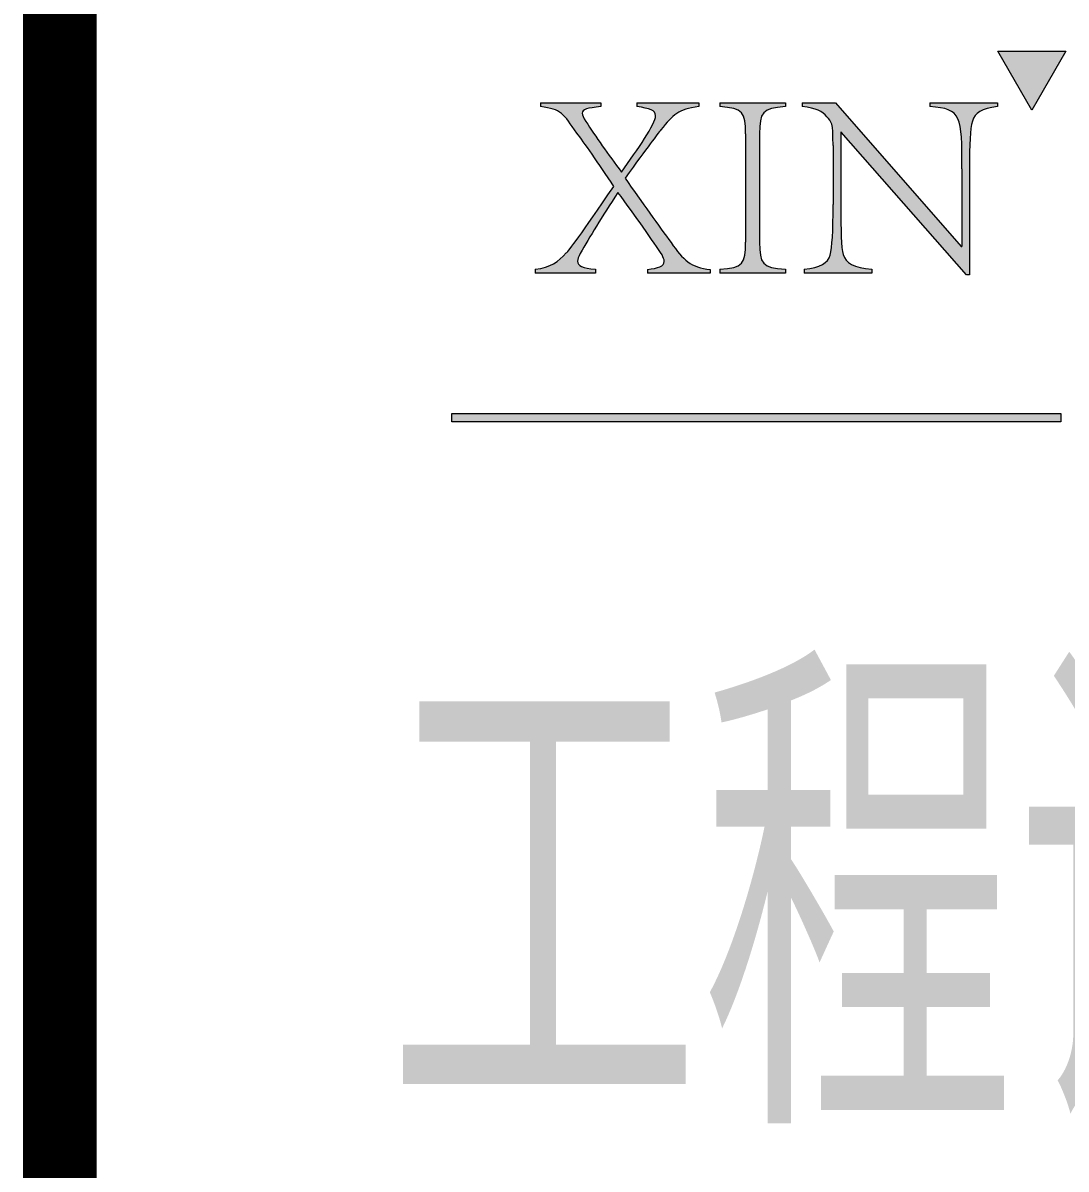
# Model space of a CAD drawing. Header units: inches. Extents: x -3272461 to -2504170, y 403793 to 1071042.
# Drawn here: x -2657881 to -2655844, y 616677 to 618915 of the extents above; entities that cross this region are included whole.
import ezdxf

# ---------------------------------------------------------------- set-up
doc = ezdxf.new("R2010")
doc.units = ezdxf.units.IN
doc.header["$LTSCALE"] = 1000
doc.header["$MEASUREMENT"] = 0
doc.layers.get('0').update_dxf_attribs({"lineweight": 18})
doc.layers.add('0-TK', color=4, linetype='Continuous', lineweight=18)
doc.layers.add('图层 1', color=7, linetype='Continuous', lineweight=18)
doc.styles.add('-黑体', font='', dxfattribs={"width": 0.7})
doc.styles.get('-黑体').set_extended_font_data('微软雅黑')

msp = doc.modelspace()

# ---------------------------------------------------------------- hatches: boundary and pattern name
for points in [[(-2655844.8, 618859.7), (-2655911.1, 618744.6), (-2655977.5, 618859.7)], [(-2657043.1, 618152.3), (-2655854.5, 618152.3), (-2655854.5, 618136.3), (-2657043.1, 618136.3)]]:
    msp.add_hatch(color=256).paths.add_polyline_path(points, flags=0)
h = msp.add_hatch(color=256)
edge = h.paths.add_edge_path(flags=0)
edge.add_spline(control_points=[(-2656355.3, 618426.7), (-2656355.3, 618426.7), (-2656355.3, 618434.1), (-2656355.3, 618434.1)], knot_values=[0, 0, 0, 0, 7.441406, 7.441406, 7.441406, 7.441406], weights=[1, 1, 1, 1], degree=3, periodic=0)
edge.add_spline(control_points=[(-2656355.3, 618434.1), (-2656324, 618436.2), (-2656309.1, 618446.9), (-2656304.9, 618461.7)], knot_values=[0, 0, 0, 0, 61.348864, 61.348864, 61.348864, 61.348864], weights=[1, 1, 1, 1], degree=3, periodic=0)
edge.add_spline(control_points=[(-2656304.9, 618461.7), (-2656300.7, 618477.7), (-2656299.1, 618506.9), (-2656299.1, 618560.5)], knot_values=[0, 0, 0, 0, 99.116821, 99.116821, 99.116821, 99.116821], weights=[1, 1, 1, 1], degree=3, periodic=0)
edge.add_spline(control_points=[(-2656299.1, 618560.5), (-2656299.1, 618560.5), (-2656299.1, 618675.7), (-2656299.1, 618675.7)], knot_values=[0, 0, 0, 0, 115.212606, 115.212606, 115.212606, 115.212606], weights=[1, 1, 1, 1], degree=3, periodic=0)
edge.add_spline(control_points=[(-2656299.1, 618675.7), (-2656299.1, 618722.9), (-2656301.7, 618720.3), (-2656311.3, 618732)], knot_values=[0, 0, 0, 0, 59.527943, 59.527943, 59.527943, 59.527943], weights=[1, 1, 1, 1], degree=3, periodic=0)
edge.add_spline(control_points=[(-2656311.3, 618732), (-2656320.3, 618742.6), (-2656331.4, 618748.4), (-2656359.6, 618751.6)], knot_values=[0, 0, 0, 0, 53.556612, 53.556612, 53.556612, 53.556612], weights=[1, 1, 1, 1], degree=3, periodic=0)
edge.add_spline(control_points=[(-2656359.6, 618751.6), (-2656359.6, 618751.6), (-2656359.6, 618759), (-2656359.6, 618759)], knot_values=[0, 0, 0, 0, 7.441406, 7.441406, 7.441406, 7.441406], weights=[1, 1, 1, 1], degree=3, periodic=0)
edge.add_spline(control_points=[(-2656359.6, 618759), (-2656359.6, 618759), (-2656294.3, 618759), (-2656294.3, 618759)], knot_values=[0, 0, 0, 0, 65.293172, 65.293172, 65.293172, 65.293172], weights=[1, 1, 1, 1], degree=3, periodic=0)
edge.add_spline(control_points=[(-2656294.3, 618759), (-2656294.3, 618759), (-2656049, 618478.7), (-2656049, 618478.7)], knot_values=[0, 0, 0, 0, 372.463837, 372.463837, 372.463837, 372.463837], weights=[1, 1, 1, 1], degree=3, periodic=0)
edge.add_spline(control_points=[(-2656049, 618478.7), (-2656049, 618478.7), (-2656047.4, 618478.7), (-2656047.4, 618478.7)], knot_values=[0, 0, 0, 0, 1.601969, 1.601969, 1.601969, 1.601969], weights=[1, 1, 1, 1], degree=3, periodic=0)
edge.add_spline(control_points=[(-2656047.4, 618478.7), (-2656047.4, 618478.7), (-2656047.4, 618630), (-2656047.4, 618630)], knot_values=[0, 0, 0, 0, 151.308594, 151.308594, 151.308594, 151.308594], weights=[1, 1, 1, 1], degree=3, periodic=0)
edge.add_spline(control_points=[(-2656047.4, 618630), (-2656047.4, 618733.5), (-2656047.9, 618747.4), (-2656110.1, 618751.6)], knot_values=[0, 0, 0, 0, 161.678425, 161.678425, 161.678425, 161.678425], weights=[1, 1, 1, 1], degree=3, periodic=0)
edge.add_spline(control_points=[(-2656110.1, 618751.6), (-2656110.1, 618751.6), (-2656110.1, 618759), (-2656110.1, 618759)], knot_values=[0, 0, 0, 0, 7.441406, 7.441406, 7.441406, 7.441406], weights=[1, 1, 1, 1], degree=3, periodic=0)
edge.add_spline(control_points=[(-2656110.1, 618759), (-2656110.1, 618759), (-2655978.4, 618759), (-2655978.4, 618759)], knot_values=[0, 0, 0, 0, 131.645711, 131.645711, 131.645711, 131.645711], weights=[1, 1, 1, 1], degree=3, periodic=0)
edge.add_spline(control_points=[(-2655978.4, 618759), (-2655978.4, 618759), (-2655978.4, 618751.6), (-2655978.4, 618751.6)], knot_values=[0, 0, 0, 0, 7.441406, 7.441406, 7.441406, 7.441406], weights=[1, 1, 1, 1], degree=3, periodic=0)
edge.add_spline(control_points=[(-2655978.4, 618751.6), (-2656009.2, 618748.9), (-2656022.5, 618738.9), (-2656027.2, 618723.5)], knot_values=[0, 0, 0, 0, 60.154633, 60.154633, 60.154633, 60.154633], weights=[1, 1, 1, 1], degree=3, periodic=0)
edge.add_spline(control_points=[(-2656027.2, 618723.5), (-2656032, 618707), (-2656032.6, 618679.9), (-2656032.6, 618630)], knot_values=[0, 0, 0, 0, 93.804687, 93.804687, 93.804687, 93.804687], weights=[1, 1, 1, 1], degree=3, periodic=0)
edge.add_spline(control_points=[(-2656032.6, 618630), (-2656032.6, 618630), (-2656032.6, 618423), (-2656032.6, 618423)], knot_values=[0, 0, 0, 0, 207.067464, 207.067464, 207.067464, 207.067464], weights=[1, 1, 1, 1], degree=3, periodic=0)
edge.add_spline(control_points=[(-2656032.6, 618423), (-2656032.6, 618423), (-2656038.4, 618423), (-2656038.4, 618423)], knot_values=[0, 0, 0, 0, 5.839437, 5.839437, 5.839437, 5.839437], weights=[1, 1, 1, 1], degree=3, periodic=0)
edge.add_spline(control_points=[(-2656038.4, 618423), (-2656038.4, 618423), (-2656283.1, 618701.7), (-2656283.1, 618701.7)], knot_values=[0, 0, 0, 0, 370.937923, 370.937923, 370.937923, 370.937923], weights=[1, 1, 1, 1], degree=3, periodic=0)
edge.add_spline(control_points=[(-2656283.1, 618701.7), (-2656283.1, 618701.7), (-2656284.2, 618701.7), (-2656284.2, 618701.7)], knot_values=[0, 0, 0, 0, 1.059367, 1.059367, 1.059367, 1.059367], weights=[1, 1, 1, 1], degree=3, periodic=0)
edge.add_spline(control_points=[(-2656284.2, 618701.7), (-2656284.2, 618701.7), (-2656284.2, 618560.5), (-2656284.2, 618560.5)], knot_values=[0, 0, 0, 0, 141.231689, 141.231689, 141.231689, 141.231689], weights=[1, 1, 1, 1], degree=3, periodic=0)
edge.add_spline(control_points=[(-2656284.2, 618560.5), (-2656283.7, 618506.9), (-2656283.1, 618477.7), (-2656279.4, 618462.8)], knot_values=[0, 0, 0, 0, 97.919192, 97.919192, 97.919192, 97.919192], weights=[1, 1, 1, 1], degree=3, periodic=0)
edge.add_spline(control_points=[(-2656279.4, 618462.8), (-2656274.6, 618446.3), (-2656258.7, 618436.8), (-2656223.2, 618434.1)], knot_values=[0, 0, 0, 0, 67.378468, 67.378468, 67.378468, 67.378468], weights=[1, 1, 1, 1], degree=3, periodic=0)
edge.add_spline(control_points=[(-2656223.2, 618434.1), (-2656223.2, 618434.1), (-2656223.2, 618426.7), (-2656223.2, 618426.7)], knot_values=[0, 0, 0, 0, 7.441406, 7.441406, 7.441406, 7.441406], weights=[1, 1, 1, 1], degree=3, periodic=0)
edge.add_spline(control_points=[(-2656223.2, 618426.7), (-2656223.2, 618426.7), (-2656355.3, 618426.7), (-2656355.3, 618426.7)], knot_values=[0, 0, 0, 0, 132.188314, 132.188314, 132.188314, 132.188314], weights=[1, 1, 1, 1], degree=3, periodic=0)
edge = h.paths.add_edge_path(flags=0)
edge.add_spline(control_points=[(-2656520.4, 618426.7), (-2656520.4, 618426.7), (-2656520.4, 618434.1), (-2656520.4, 618434.1)], knot_values=[0, 0, 0, 0, 7.441406, 7.441406, 7.441406, 7.441406], weights=[1, 1, 1, 1], degree=3, periodic=0)
edge.add_spline(control_points=[(-2656520.4, 618434.1), (-2656474.2, 618436.2), (-2656470, 618445.3), (-2656470, 618487.2)], knot_values=[0, 0, 0, 0, 88.239798, 88.239798, 88.239798, 88.239798], weights=[1, 1, 1, 1], degree=3, periodic=0)
edge.add_spline(control_points=[(-2656470, 618487.2), (-2656470, 618487.2), (-2656470, 618698.5), (-2656470, 618698.5)], knot_values=[0, 0, 0, 0, 211.279093, 211.279093, 211.279093, 211.279093], weights=[1, 1, 1, 1], degree=3, periodic=0)
edge.add_spline(control_points=[(-2656470, 618698.5), (-2656470, 618739.9), (-2656474.2, 618748.9), (-2656520.4, 618751.6)], knot_values=[0, 0, 0, 0, 87.923984, 87.923984, 87.923984, 87.923984], weights=[1, 1, 1, 1], degree=3, periodic=0)
edge.add_spline(control_points=[(-2656520.4, 618751.6), (-2656520.4, 618751.6), (-2656520.4, 618759), (-2656520.4, 618759)], knot_values=[0, 0, 0, 0, 7.441406, 7.441406, 7.441406, 7.441406], weights=[1, 1, 1, 1], degree=3, periodic=0)
edge.add_spline(control_points=[(-2656520.4, 618759), (-2656520.4, 618759), (-2656392, 618759), (-2656392, 618759)], knot_values=[0, 0, 0, 0, 128.467611, 128.467611, 128.467611, 128.467611], weights=[1, 1, 1, 1], degree=3, periodic=0)
edge.add_spline(control_points=[(-2656392, 618759), (-2656392, 618759), (-2656392, 618751.6), (-2656392, 618751.6)], knot_values=[0, 0, 0, 0, 7.441406, 7.441406, 7.441406, 7.441406], weights=[1, 1, 1, 1], degree=3, periodic=0)
edge.add_spline(control_points=[(-2656392, 618751.6), (-2656437.6, 618748.9), (-2656442.4, 618739.9), (-2656442.4, 618698.5)], knot_values=[0, 0, 0, 0, 87.776928, 87.776928, 87.776928, 87.776928], weights=[1, 1, 1, 1], degree=3, periodic=0)
edge.add_spline(control_points=[(-2656442.4, 618698.5), (-2656442.4, 618698.5), (-2656442.4, 618487.2), (-2656442.4, 618487.2)], knot_values=[0, 0, 0, 0, 211.279093, 211.279093, 211.279093, 211.279093], weights=[1, 1, 1, 1], degree=3, periodic=0)
edge.add_spline(control_points=[(-2656442.4, 618487.2), (-2656442.4, 618445.3), (-2656437.6, 618436.2), (-2656392, 618434.1)], knot_values=[0, 0, 0, 0, 88.092225, 88.092225, 88.092225, 88.092225], weights=[1, 1, 1, 1], degree=3, periodic=0)
edge.add_spline(control_points=[(-2656392, 618434.1), (-2656392, 618434.1), (-2656392, 618426.7), (-2656392, 618426.7)], knot_values=[0, 0, 0, 0, 7.441406, 7.441406, 7.441406, 7.441406], weights=[1, 1, 1, 1], degree=3, periodic=0)
edge.add_spline(control_points=[(-2656392, 618426.7), (-2656392, 618426.7), (-2656520.4, 618426.7), (-2656520.4, 618426.7)], knot_values=[0, 0, 0, 0, 128.467611, 128.467611, 128.467611, 128.467611], weights=[1, 1, 1, 1], degree=3, periodic=0)
edge = h.paths.add_edge_path(flags=0)
edge.add_spline(control_points=[(-2656870.2, 618751.6), (-2656870.2, 618751.6), (-2656870.2, 618759), (-2656870.2, 618759)], knot_values=[0, 0, 0, 0, 7.441406, 7.441406, 7.441406, 7.441406], weights=[1, 1, 1, 1], degree=3, periodic=0)
edge.add_spline(control_points=[(-2656870.2, 618759), (-2656870.2, 618759), (-2656752.3, 618759), (-2656752.3, 618759)], knot_values=[0, 0, 0, 0, 117.873942, 117.873942, 117.873942, 117.873942], weights=[1, 1, 1, 1], degree=3, periodic=0)
edge.add_spline(control_points=[(-2656752.3, 618759), (-2656752.3, 618759), (-2656752.3, 618751.6), (-2656752.3, 618751.6)], knot_values=[0, 0, 0, 0, 7.441406, 7.441406, 7.441406, 7.441406], weights=[1, 1, 1, 1], degree=3, periodic=0)
edge.add_spline(control_points=[(-2656752.3, 618751.6), (-2656778.9, 618748.9), (-2656789, 618746.3), (-2656789, 618738.9), (-2656789, 618735.1), (-2656786.3, 618729.8), (-2656781.5, 618722.9)], knot_values=[0, 0, 0, 0, 29.533034, 29.533034, 29.533034, 59.066067, 59.066067, 59.066067, 59.066067], weights=[1, 1, 1, 1, 1, 1, 1], degree=3, periodic=0)
edge.add_spline(control_points=[(-2656781.5, 618722.9), (-2656763, 618692.7), (-2656738, 618659.2), (-2656712, 618623.7)], knot_values=[0, 0, 0, 0, 121.232205, 121.232205, 121.232205, 121.232205], weights=[1, 1, 1, 1], degree=3, periodic=0)
edge.add_spline(control_points=[(-2656712, 618623.7), (-2656680.7, 618667.7), (-2656645.6, 618718.1), (-2656645.6, 618734.1), (-2656645.6, 618744.2), (-2656656.3, 618748.4), (-2656682.3, 618751.6)], knot_values=[0, 0, 0, 0, 86.780348, 86.780348, 86.780348, 173.560696, 173.560696, 173.560696, 173.560696], weights=[1, 1, 1, 1, 1, 1, 1], degree=3, periodic=0)
edge.add_spline(control_points=[(-2656682.3, 618751.6), (-2656682.3, 618751.6), (-2656682.3, 618759), (-2656682.3, 618759)], knot_values=[0, 0, 0, 0, 7.441406, 7.441406, 7.441406, 7.441406], weights=[1, 1, 1, 1], degree=3, periodic=0)
edge.add_spline(control_points=[(-2656682.3, 618759), (-2656682.3, 618759), (-2656561.2, 618759), (-2656561.2, 618759)], knot_values=[0, 0, 0, 0, 121.026204, 121.026204, 121.026204, 121.026204], weights=[1, 1, 1, 1], degree=3, periodic=0)
edge.add_spline(control_points=[(-2656561.2, 618759), (-2656561.2, 618759), (-2656561.2, 618751.6), (-2656561.2, 618751.6)], knot_values=[0, 0, 0, 0, 7.441406, 7.441406, 7.441406, 7.441406], weights=[1, 1, 1, 1], degree=3, periodic=0)
edge.add_spline(control_points=[(-2656561.2, 618751.6), (-2656602.1, 618746.8), (-2656610.6, 618736.2), (-2656635, 618706.5)], knot_values=[0, 0, 0, 0, 89.969743, 89.969743, 89.969743, 89.969743], weights=[1, 1, 1, 1], degree=3, periodic=0)
edge.add_spline(control_points=[(-2656635, 618706.5), (-2656642.5, 618696.9), (-2656660, 618674.1), (-2656705.1, 618612)], knot_values=[0, 0, 0, 0, 117.621334, 117.621334, 117.621334, 117.621334], weights=[1, 1, 1, 1], degree=3, periodic=0)
edge.add_spline(control_points=[(-2656705.1, 618612), (-2656672.7, 618565.8), (-2656638.2, 618517.5), (-2656615.4, 618486.2)], knot_values=[0, 0, 0, 0, 154.55378, 154.55378, 154.55378, 154.55378], weights=[1, 1, 1, 1], degree=3, periodic=0)
edge.add_spline(control_points=[(-2656615.4, 618486.2), (-2656591.5, 618452.2), (-2656576.6, 618437.3), (-2656538.9, 618433.6)], knot_values=[0, 0, 0, 0, 96.776453, 96.776453, 96.776453, 96.776453], weights=[1, 1, 1, 1], degree=3, periodic=0)
edge.add_spline(control_points=[(-2656538.9, 618433.6), (-2656538.9, 618433.6), (-2656538.9, 618426.7), (-2656538.9, 618426.7)], knot_values=[0, 0, 0, 0, 6.924642, 6.924642, 6.924642, 6.924642], weights=[1, 1, 1, 1], degree=3, periodic=0)
edge.add_spline(control_points=[(-2656538.9, 618426.7), (-2656538.9, 618426.7), (-2656661.6, 618426.7), (-2656661.6, 618426.7)], knot_values=[0, 0, 0, 0, 122.628174, 122.628174, 122.628174, 122.628174], weights=[1, 1, 1, 1], degree=3, periodic=0)
edge.add_spline(control_points=[(-2656661.6, 618426.7), (-2656661.6, 618426.7), (-2656661.6, 618433.6), (-2656661.6, 618433.6)], knot_values=[0, 0, 0, 0, 6.924642, 6.924642, 6.924642, 6.924642], weights=[1, 1, 1, 1], degree=3, periodic=0)
edge.add_spline(control_points=[(-2656661.6, 618433.6), (-2656640.3, 618436.2), (-2656628.7, 618440), (-2656628.7, 618449.5), (-2656628.7, 618453.2), (-2656630.3, 618457), (-2656632.9, 618462.3)], knot_values=[0, 0, 0, 0, 26.534513, 26.534513, 26.534513, 53.069027, 53.069027, 53.069027, 53.069027], weights=[1, 1, 1, 1, 1, 1, 1], degree=3, periodic=0)
edge.add_spline(control_points=[(-2656632.9, 618462.3), (-2656647.8, 618485.6), (-2656688.1, 618542.4), (-2656718.9, 618583.8)], knot_values=[0, 0, 0, 0, 148.941001, 148.941001, 148.941001, 148.941001], weights=[1, 1, 1, 1], degree=3, periodic=0)
edge.add_spline(control_points=[(-2656718.9, 618583.8), (-2656751.3, 618535.5), (-2656773.6, 618497.3), (-2656792.7, 618464.9)], knot_values=[0, 0, 0, 0, 139.967761, 139.967761, 139.967761, 139.967761], weights=[1, 1, 1, 1], degree=3, periodic=0)
edge.add_spline(control_points=[(-2656792.7, 618464.9), (-2656795.9, 618458.6), (-2656798, 618453.8), (-2656798, 618450), (-2656798, 618440.5), (-2656787.9, 618436.2), (-2656763, 618434.1)], knot_values=[0, 0, 0, 0, 28.89822, 28.89822, 28.89822, 57.796439, 57.796439, 57.796439, 57.796439], weights=[1, 1, 1, 1, 1, 1, 1], degree=3, periodic=0)
edge.add_spline(control_points=[(-2656763, 618434.1), (-2656763, 618434.1), (-2656763, 618426.7), (-2656763, 618426.7)], knot_values=[0, 0, 0, 0, 7.441406, 7.441406, 7.441406, 7.441406], weights=[1, 1, 1, 1], degree=3, periodic=0)
edge.add_spline(control_points=[(-2656763, 618426.7), (-2656763, 618426.7), (-2656880.8, 618426.7), (-2656880.8, 618426.7)], knot_values=[0, 0, 0, 0, 117.873942, 117.873942, 117.873942, 117.873942], weights=[1, 1, 1, 1], degree=3, periodic=0)
edge.add_spline(control_points=[(-2656880.8, 618426.7), (-2656880.8, 618426.7), (-2656880.8, 618434.1), (-2656880.8, 618434.1)], knot_values=[0, 0, 0, 0, 7.441406, 7.441406, 7.441406, 7.441406], weights=[1, 1, 1, 1], degree=3, periodic=0)
edge.add_spline(control_points=[(-2656880.8, 618434.1), (-2656849.5, 618437.8), (-2656835.7, 618448.5), (-2656819.8, 618466)], knot_values=[0, 0, 0, 0, 70.794263, 70.794263, 70.794263, 70.794263], weights=[1, 1, 1, 1], degree=3, periodic=0)
edge.add_spline(control_points=[(-2656819.8, 618466), (-2656814.5, 618470.2), (-2656791.1, 618502.1), (-2656726.9, 618596)], knot_values=[0, 0, 0, 0, 159.934181, 159.934181, 159.934181, 159.934181], weights=[1, 1, 1, 1], degree=3, periodic=0)
edge.add_spline(control_points=[(-2656726.9, 618596), (-2656757.1, 618640.6), (-2656786.3, 618683.6), (-2656799.1, 618699.6)], knot_values=[0, 0, 0, 0, 126.234775, 126.234775, 126.234775, 126.234775], weights=[1, 1, 1, 1], degree=3, periodic=0)
edge.add_spline(control_points=[(-2656799.1, 618699.6), (-2656825.6, 618737.8), (-2656829.3, 618746.8), (-2656870.2, 618751.6)], knot_values=[0, 0, 0, 0, 92.849059, 92.849059, 92.849059, 92.849059], weights=[1, 1, 1, 1], degree=3, periodic=0)

# ---------------------------------------------------------------- linework, layer by layer
for p, q in [((-2655911.1, 618744.6), (-2655977.5, 618859.7)), ((-2655977.5, 618859.7), (-2655844.8, 618859.7)), ((-2655844.8, 618859.7), (-2655911.1, 618744.6)), ((-2656870.2, 618759), (-2656870.2, 618751.6)), ((-2656752.3, 618759), (-2656752.3, 618751.6)), ((-2656682.3, 618759), (-2656682.3, 618751.6)), ((-2656561.2, 618759), (-2656561.2, 618751.6)), ((-2656520.4, 618759), (-2656520.4, 618751.6)), ((-2656392, 618759), (-2656392, 618751.6)), ((-2656359.6, 618759), (-2656359.6, 618751.6)), ((-2656110.1, 618759), (-2656110.1, 618751.6)), ((-2655978.4, 618759), (-2655978.4, 618751.6)), ((-2656470, 618698.5), (-2656470, 618487.2)), ((-2656442.4, 618698.5), (-2656442.4, 618487.2)), ((-2656284.2, 618701.7), (-2656284.2, 618560.5)), ((-2656299.1, 618675.7), (-2656299.1, 618560.5)), ((-2656047.4, 618630), (-2656047.4, 618478.7)), ((-2656032.6, 618630), (-2656032.6, 618423)), ((-2656880.8, 618434.1), (-2656880.8, 618426.7)), ((-2656763, 618434.1), (-2656763, 618426.7)), ((-2656661.6, 618433.6), (-2656661.6, 618426.7)), ((-2656538.9, 618433.6), (-2656538.9, 618426.7)), ((-2656520.4, 618434.1), (-2656520.4, 618426.7)), ((-2656392, 618434.1), (-2656392, 618426.7)), ((-2656355.3, 618434.1), (-2656355.3, 618426.7)), ((-2656223.2, 618434.1), (-2656223.2, 618426.7))]:
    msp.add_line(p, q)
at = {"lineweight": 0}
for p, q in [((-2657043.1, 618152.3), (-2655854.5, 618152.3)), ((-2655854.5, 618152.3), (-2655854.5, 618136.3)), ((-2655854.5, 618136.3), (-2657043.1, 618136.3))]:
    msp.add_line(p, q, dxfattribs=at)
for points in [[(-2656870.2, 618759), (-2656870.2, 618759), (-2656752.3, 618759), (-2656752.3, 618759)], [(-2656799.1, 618699.6), (-2656825.6, 618737.8), (-2656829.3, 618746.8), (-2656870.2, 618751.6)], [(-2656682.3, 618759), (-2656682.3, 618759), (-2656561.2, 618759), (-2656561.2, 618759)], [(-2656561.2, 618751.6), (-2656602.1, 618746.8), (-2656610.6, 618736.2), (-2656635, 618706.5)], [(-2656520.4, 618759), (-2656520.4, 618759), (-2656392, 618759), (-2656392, 618759)], [(-2656470, 618698.5), (-2656470, 618739.9), (-2656474.2, 618748.9), (-2656520.4, 618751.6)], [(-2656392, 618751.6), (-2656437.6, 618748.9), (-2656442.4, 618739.9), (-2656442.4, 618698.5)], [(-2656359.6, 618759), (-2656359.6, 618759), (-2656294.3, 618759), (-2656294.3, 618759)], [(-2656311.3, 618732), (-2656320.3, 618742.6), (-2656331.4, 618748.4), (-2656359.6, 618751.6)], [(-2656294.3, 618759), (-2656294.3, 618759), (-2656049, 618478.7), (-2656049, 618478.7)], [(-2656110.1, 618759), (-2656110.1, 618759), (-2655978.4, 618759), (-2655978.4, 618759)], [(-2656047.4, 618630), (-2656047.4, 618733.5), (-2656047.9, 618747.4), (-2656110.1, 618751.6)], [(-2655978.4, 618751.6), (-2656009.2, 618748.9), (-2656022.5, 618738.9), (-2656027.2, 618723.5)], [(-2656299.1, 618675.7), (-2656299.1, 618722.9), (-2656301.7, 618720.3), (-2656311.3, 618732)], [(-2656781.5, 618722.9), (-2656763, 618692.7), (-2656738, 618659.2), (-2656712, 618623.7)], [(-2656027.2, 618723.5), (-2656032, 618707), (-2656032.6, 618679.9), (-2656032.6, 618630)], [(-2656726.9, 618596), (-2656757.1, 618640.6), (-2656786.3, 618683.6), (-2656799.1, 618699.6)], [(-2656635, 618706.5), (-2656642.5, 618696.9), (-2656660, 618674.1), (-2656705.1, 618612)], [(-2656038.4, 618423), (-2656038.4, 618423), (-2656283.1, 618701.7), (-2656283.1, 618701.7)], [(-2656283.1, 618701.7), (-2656283.1, 618701.7), (-2656284.2, 618701.7), (-2656284.2, 618701.7)], [(-2656819.8, 618466), (-2656814.5, 618470.2), (-2656791.1, 618502.1), (-2656726.9, 618596)], [(-2656705.1, 618612), (-2656672.7, 618565.8), (-2656638.2, 618517.5), (-2656615.4, 618486.2)], [(-2656718.9, 618583.8), (-2656751.3, 618535.5), (-2656773.6, 618497.3), (-2656792.7, 618464.9)], [(-2656632.9, 618462.3), (-2656647.8, 618485.6), (-2656688.1, 618542.4), (-2656718.9, 618583.8)], [(-2656304.9, 618461.7), (-2656300.7, 618477.7), (-2656299.1, 618506.9), (-2656299.1, 618560.5)], [(-2656284.2, 618560.5), (-2656283.7, 618506.9), (-2656283.1, 618477.7), (-2656279.4, 618462.8)], [(-2656615.4, 618486.2), (-2656591.5, 618452.2), (-2656576.6, 618437.3), (-2656538.9, 618433.6)], [(-2656520.4, 618434.1), (-2656474.2, 618436.2), (-2656470, 618445.3), (-2656470, 618487.2)], [(-2656442.4, 618487.2), (-2656442.4, 618445.3), (-2656437.6, 618436.2), (-2656392, 618434.1)], [(-2656880.8, 618434.1), (-2656849.5, 618437.8), (-2656835.7, 618448.5), (-2656819.8, 618466)], [(-2656355.3, 618434.1), (-2656324, 618436.2), (-2656309.1, 618446.9), (-2656304.9, 618461.7)], [(-2656279.4, 618462.8), (-2656274.6, 618446.3), (-2656258.7, 618436.8), (-2656223.2, 618434.1)], [(-2656049, 618478.7), (-2656049, 618478.7), (-2656047.4, 618478.7), (-2656047.4, 618478.7)], [(-2656763, 618426.7), (-2656763, 618426.7), (-2656880.8, 618426.7), (-2656880.8, 618426.7)], [(-2656538.9, 618426.7), (-2656538.9, 618426.7), (-2656661.6, 618426.7), (-2656661.6, 618426.7)], [(-2656392, 618426.7), (-2656392, 618426.7), (-2656520.4, 618426.7), (-2656520.4, 618426.7)], [(-2656223.2, 618426.7), (-2656223.2, 618426.7), (-2656355.3, 618426.7), (-2656355.3, 618426.7)], [(-2656032.6, 618423), (-2656032.6, 618423), (-2656038.4, 618423), (-2656038.4, 618423)]]:
    msp.add_open_spline(points, degree=3)
for points, knots in [([(-2656752.3, 618751.6), (-2656778.9, 618748.9), (-2656789, 618746.3), (-2656789, 618738.9), (-2656789, 618735.1), (-2656786.3, 618729.8), (-2656781.5, 618722.9)], [0, 0, 0, 0, 29.024318, 29.024318, 29.024318, 58.048635, 58.048635, 58.048635, 58.048635]), ([(-2656712, 618623.7), (-2656680.7, 618667.7), (-2656645.6, 618718.1), (-2656645.6, 618734.1), (-2656645.6, 618744.2), (-2656656.3, 618748.4), (-2656682.3, 618751.6)], [0, 0, 0, 0, 86.071584, 86.071584, 86.071584, 172.143168, 172.143168, 172.143168, 172.143168]), ([(-2656792.7, 618464.9), (-2656795.9, 618458.6), (-2656798, 618453.8), (-2656798, 618450), (-2656798, 618440.5), (-2656787.9, 618436.2), (-2656763, 618434.1)], [0, 0, 0, 0, 28.371686, 28.371686, 28.371686, 56.743372, 56.743372, 56.743372, 56.743372]), ([(-2656661.6, 618433.6), (-2656640.3, 618436.2), (-2656628.7, 618440), (-2656628.7, 618449.5), (-2656628.7, 618453.2), (-2656630.3, 618457), (-2656632.9, 618462.3)], [0, 0, 0, 0, 26.031663, 26.031663, 26.031663, 52.063326, 52.063326, 52.063326, 52.063326])]:
    msp.add_open_spline(points, degree=3, knots=knots)
at = {"layer": '0-TK'}
msp.add_lwpolyline([(-2657808.5, 566630.6, 144, 144, 0), (-2657808.5, 626630.6, 144, 144, 0)], format="xyseb", dxfattribs=at)
at = {"layer": '图层 1', "lineweight": 0}
msp.add_line((-2657043.1, 618136.3), (-2657043.1, 618152.3), dxfattribs=at)

# ---------------------------------------------------------------- texts
at = {"style": '-黑体', "width": 0.6}
msp.add_text('工程设计有限公司', height=750, dxfattribs=at).set_placement((-2657170.6, 616846.4))

doc.saveas('drawing.dxf')
